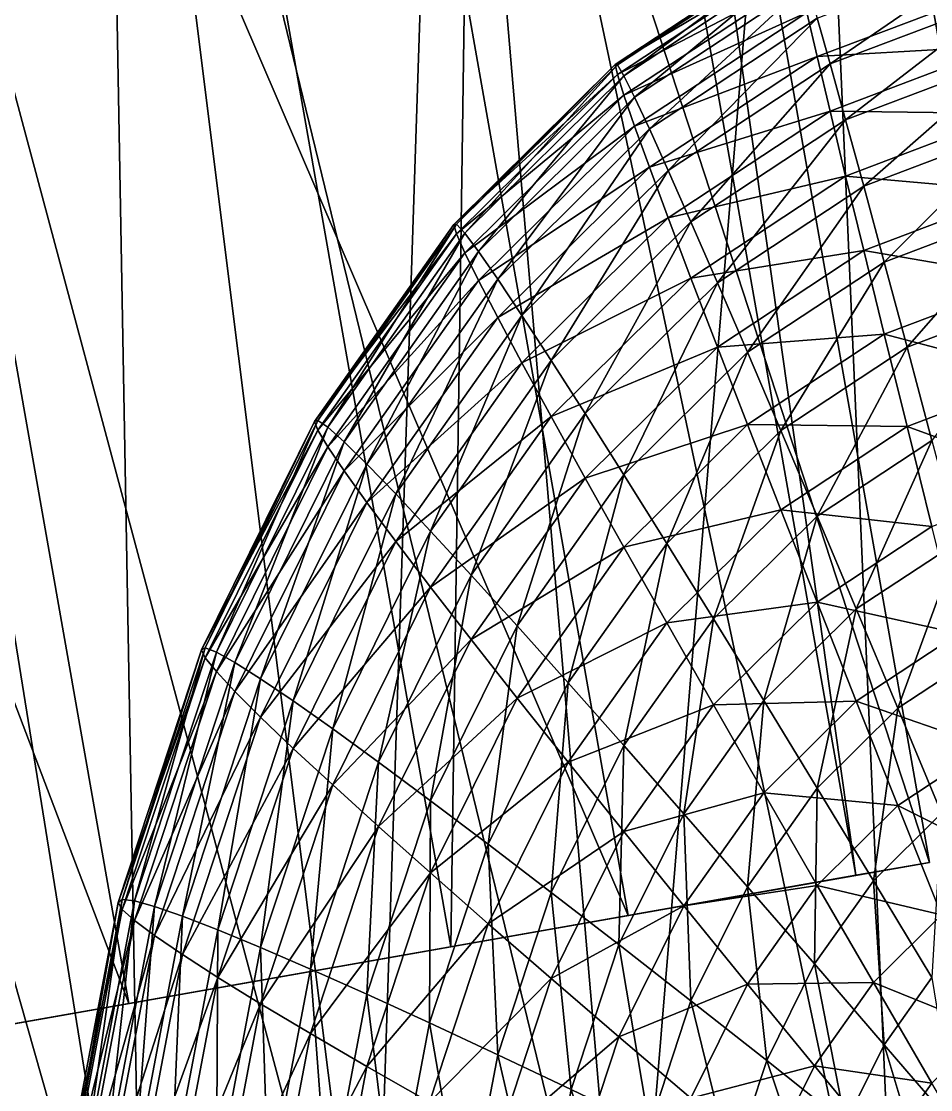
# Model space of a CAD drawing. Header units: metres. Extents: x -3.29 to 3.29, y -2.55 to 0.9.
# Drawn here: x -0.323 to -0.0696, y -0.6555 to -0.3578 of the extents above; entities that cross this region are included whole.
import ezdxf

# ---------------------------------------------------------------- set-up
doc = ezdxf.new("R2010")
doc.units = ezdxf.units.M

msp = doc.modelspace()

# ---------------------------------------------------------------- linework, layer by layer
at = {"layer": 'Cone'}
for points in [[(-0.28925, -0.751, -0.20683), (-0.45963, -0.151, -0.2314), (-0.34472, -0.751, -0.17355)], [(-0.28925, -0.751, -0.20683), (-0.38567, -0.151, -0.27578), (-0.45963, -0.151, -0.2314)], [(-0.28925, -0.751, 0.20683), (-0.38567, -0.151, 0.27578), (-0.3, -0.151, 0.31177)], [(-0.34472, -0.751, 0.17355), (-0.38567, -0.151, 0.27578), (-0.28925, -0.751, 0.20683)], [(-0.225, -0.751, -0.23383), (-0.38567, -0.151, -0.27578), (-0.28925, -0.751, -0.20683)], [(-0.225, -0.751, -0.23383), (-0.3, -0.151, -0.31177), (-0.38567, -0.151, -0.27578)], [(-0.225, -0.751, 0.23383), (-0.3, -0.151, 0.31177), (-0.20521, -0.151, 0.33829)], [(-0.28925, -0.751, 0.20683), (-0.3, -0.151, 0.31177), (-0.225, -0.751, 0.23383)], [(-0.15391, -0.751, -0.25372), (-0.3, -0.151, -0.31177), (-0.225, -0.751, -0.23383)], [(-0.15391, -0.751, -0.25372), (-0.20521, -0.151, -0.33829), (-0.3, -0.151, -0.31177)], [(-0.225, -0.751, 0.23383), (-0.20521, -0.151, 0.33829), (-0.15391, -0.751, 0.25372)], [(-0.15391, -0.751, 0.25372), (-0.20521, -0.151, 0.33829), (-0.10419, -0.151, 0.35453)], [(-0.07814, -0.751, -0.2659), (-0.20521, -0.151, -0.33829), (-0.15391, -0.751, -0.25372)], [(-0.07814, -0.751, -0.2659), (-0.10419, -0.151, -0.35453), (-0.20521, -0.151, -0.33829)], [(-0.15391, -0.751, 0.25372), (-0.10419, -0.151, 0.35453), (-0.07814, -0.751, 0.2659)], [(-0.07814, -0.751, 0.2659), (-0.10419, -0.151, 0.35453), (0, -0.151, 0.36)], [(0, -0.751, -0.27), (-0.10419, -0.151, -0.35453), (-0.07814, -0.751, -0.2659)], [(0, -0.751, -0.27), (0, -0.151, -0.36), (-0.10419, -0.151, -0.35453)], [(-0.07814, -0.751, 0.2659), (0, -0.151, 0.36), (0, -0.751, 0.27)]]:
    msp.add_3dface(points, dxfattribs=at)
at = {"layer": 'Prism 1'}
for points in [[(-0.06997, -0.59212, 0.13209), (-0.17416, -0.00124, 0.13209), (-0.2581, -0.01604, -0.04136)], [(-0.09043, -0.59573, 0.32423), (-0.19462, -0.00484, 0.32423), (-0.17416, -0.00124, 0.13209)], [(-0.09043, -0.59573, 0.32423), (-0.17416, -0.00124, 0.13209), (-0.06997, -0.59212, 0.13209)], [(-0.20329, -0.61563, 0.42251), (-0.30748, -0.02475, 0.42251), (-0.19462, -0.00484, 0.32423)], [(-0.20329, -0.61563, 0.42251), (-0.19462, -0.00484, 0.32423), (-0.09043, -0.59573, 0.32423)], [(-0.15391, -0.60692, -0.04136), (-0.2581, -0.01604, -0.04136), (-0.39726, -0.04058, -0.09451)], [(-0.06997, -0.59212, 0.13209), (-0.2581, -0.01604, -0.04136), (-0.15391, -0.60692, -0.04136)], [(-0.34245, -0.64017, 0.36936), (-0.44664, -0.04928, 0.36936), (-0.30748, -0.02475, 0.42251)], [(-0.34245, -0.64017, 0.36936), (-0.30748, -0.02475, 0.42251), (-0.20329, -0.61563, 0.42251)], [(-0.29307, -0.63146, -0.09451), (-0.39726, -0.04058, -0.09451), (-0.51013, -0.06048, 0.00377)], [(-0.15391, -0.60692, -0.04136), (-0.39726, -0.04058, -0.09451), (-0.29307, -0.63146, -0.09451)], [(-0.29307, -0.63146, -0.09451), (-0.51013, -0.06048, 0.00377), (-0.40594, -0.65136, 0.00377)], [(-0.06997, -0.59212, 0.13209), (-0.15391, -0.60692, -0.04136), (-0.29307, -0.63146, -0.09451)], [(-0.06997, -0.59212, 0.13209), (-0.29307, -0.63146, -0.09451), (-0.20329, -0.61563, 0.42251)], [(-0.20329, -0.61563, 0.42251), (-0.09043, -0.59573, 0.32423), (-0.06997, -0.59212, 0.13209)], [(-0.20329, -0.61563, 0.42251), (-0.29307, -0.63146, -0.09451), (-0.42639, -0.65497, 0.19591)], [(-0.20329, -0.61563, 0.42251), (-0.42639, -0.65497, 0.19591), (-0.34245, -0.64017, 0.36936)], [(-0.29307, -0.63146, -0.09451), (-0.40594, -0.65136, 0.00377), (-0.42639, -0.65497, 0.19591)]]:
    msp.add_3dface(points, dxfattribs=at)
at = {"layer": 'Sphere'}
for points in [[(-0.1569, -0.36987, -0.24601), (-0.1575, -0.36977, -0.25593), (-0.10774, -0.33694, -0.26054)], [(-0.1575, -0.36977, -0.25593), (-0.10733, -0.3399, -0.27003), (-0.10774, -0.33694, -0.26054)], [(-0.1569, -0.36987, -0.24601), (-0.10774, -0.33694, -0.26054), (-0.10733, -0.33717, -0.25061)], [(-0.15511, -0.37291, -0.23576), (-0.1569, -0.36987, -0.24601), (-0.10733, -0.33717, -0.25061)], [(-0.15511, -0.37291, -0.23576), (-0.10733, -0.33717, -0.25061), (-0.1061, -0.34059, -0.2403)], [(-0.09764, -0.36956, -0.20794), (-0.10124, -0.35684, -0.21889), (-0.0514, -0.33795, -0.22154)], [(-0.09764, -0.36956, -0.20794), (-0.0514, -0.33795, -0.22154), (-0.04957, -0.35134, -0.2105)], [(-0.1575, -0.36977, -0.25593), (-0.1569, -0.3726, -0.26543), (-0.10733, -0.3399, -0.27003)], [(-0.1569, -0.3726, -0.26543), (-0.1061, -0.34602, -0.27899), (-0.10733, -0.3399, -0.27003)], [(-0.15213, -0.37887, -0.22524), (-0.15511, -0.37291, -0.23576), (-0.1061, -0.34059, -0.2403)], [(-0.15213, -0.37887, -0.22524), (-0.1061, -0.34059, -0.2403), (-0.10407, -0.34716, -0.2297)], [(-0.1569, -0.3726, -0.26543), (-0.15511, -0.37835, -0.27445), (-0.1061, -0.34602, -0.27899)], [(-0.15511, -0.37835, -0.27445), (-0.10407, -0.35526, -0.28737), (-0.1061, -0.34602, -0.27899)], [(-0.148, -0.38769, -0.21455), (-0.15213, -0.37887, -0.22524), (-0.10407, -0.34716, -0.2297)], [(-0.148, -0.38769, -0.21455), (-0.10407, -0.34716, -0.2297), (-0.10124, -0.35684, -0.21889)], [(-0.10407, -0.35526, -0.28737), (-0.10124, -0.36755, -0.29509), (-0.0514, -0.34866, -0.29775)], [(-0.10124, -0.36755, -0.29509), (-0.04957, -0.36457, -0.30467), (-0.0514, -0.34866, -0.29775)], [(-0.0933, -0.38522, -0.19695), (-0.09764, -0.36956, -0.20794), (-0.04957, -0.35134, -0.2105)], [(-0.0933, -0.38522, -0.19695), (-0.04957, -0.35134, -0.2105), (-0.04737, -0.3678, -0.1994)], [(-0.15511, -0.37835, -0.27445), (-0.15213, -0.38697, -0.28291), (-0.10407, -0.35526, -0.28737)], [(-0.15213, -0.38697, -0.28291), (-0.10124, -0.36755, -0.29509), (-0.10407, -0.35526, -0.28737)], [(-0.14274, -0.39931, -0.20376), (-0.148, -0.38769, -0.21455), (-0.10124, -0.35684, -0.21889)], [(-0.14274, -0.39931, -0.20376), (-0.10124, -0.35684, -0.21889), (-0.09764, -0.36956, -0.20794)], [(-0.10124, -0.36755, -0.29509), (-0.09764, -0.38279, -0.30211), (-0.04957, -0.36457, -0.30467)], [(-0.09764, -0.38279, -0.30211), (-0.04737, -0.38346, -0.3108), (-0.04957, -0.36457, -0.30467)], [(-0.15213, -0.38697, -0.28291), (-0.148, -0.3984, -0.29076), (-0.10124, -0.36755, -0.29509)], [(-0.148, -0.3984, -0.29076), (-0.09764, -0.38279, -0.30211), (-0.10124, -0.36755, -0.29509)], [(-0.08825, -0.40369, -0.186), (-0.0933, -0.38522, -0.19695), (-0.04737, -0.3678, -0.1994)], [(-0.08825, -0.40369, -0.186), (-0.04737, -0.3678, -0.1994), (-0.04481, -0.38722, -0.18831)], [(-0.20171, -0.41426, -0.23977), (-0.20248, -0.41432, -0.24966), (-0.1575, -0.36977, -0.25593)], [(-0.20248, -0.41432, -0.24966), (-0.1569, -0.3726, -0.26543), (-0.1575, -0.36977, -0.25593)], [(-0.20171, -0.41426, -0.23977), (-0.1575, -0.36977, -0.25593), (-0.1569, -0.36987, -0.24601)], [(-0.1994, -0.41679, -0.22959), (-0.20171, -0.41426, -0.23977), (-0.1569, -0.36987, -0.24601)], [(-0.1994, -0.41679, -0.22959), (-0.1569, -0.36987, -0.24601), (-0.15511, -0.37291, -0.23576)], [(-0.1364, -0.41364, -0.19296), (-0.14274, -0.39931, -0.20376), (-0.09764, -0.36956, -0.20794)], [(-0.1364, -0.41364, -0.19296), (-0.09764, -0.36956, -0.20794), (-0.0933, -0.38522, -0.19695)], [(-0.20248, -0.41432, -0.24966), (-0.20171, -0.41699, -0.25919), (-0.1569, -0.3726, -0.26543)], [(-0.20171, -0.41699, -0.25919), (-0.15511, -0.37835, -0.27445), (-0.1569, -0.3726, -0.26543)], [(-0.19558, -0.4219, -0.2192), (-0.1994, -0.41679, -0.22959), (-0.15511, -0.37291, -0.23576)], [(-0.19558, -0.4219, -0.2192), (-0.15511, -0.37291, -0.23576), (-0.15213, -0.37887, -0.22524)], [(-0.20171, -0.41699, -0.25919), (-0.1994, -0.42223, -0.26828), (-0.15511, -0.37835, -0.27445)], [(-0.1994, -0.42223, -0.26828), (-0.15213, -0.38697, -0.28291), (-0.15511, -0.37835, -0.27445)], [(-0.19027, -0.42956, -0.20867), (-0.19558, -0.4219, -0.2192), (-0.15213, -0.37887, -0.22524)], [(-0.19027, -0.42956, -0.20867), (-0.15213, -0.37887, -0.22524), (-0.148, -0.38769, -0.21455)], [(-0.148, -0.3984, -0.29076), (-0.14274, -0.41254, -0.29793), (-0.09764, -0.38279, -0.30211)], [(-0.14274, -0.41254, -0.29793), (-0.0933, -0.40087, -0.30836), (-0.09764, -0.38279, -0.30211)], [(-0.09764, -0.38279, -0.30211), (-0.0933, -0.40087, -0.30836), (-0.04737, -0.38346, -0.3108)], [(-0.0933, -0.40087, -0.30836), (-0.04481, -0.40518, -0.31611), (-0.04737, -0.38346, -0.3108)], [(-0.1994, -0.42223, -0.26828), (-0.19558, -0.43001, -0.27686), (-0.15213, -0.38697, -0.28291)], [(-0.19558, -0.43001, -0.27686), (-0.148, -0.3984, -0.29076), (-0.15213, -0.38697, -0.28291)], [(-0.12902, -0.43058, -0.18222), (-0.1364, -0.41364, -0.19296), (-0.0933, -0.38522, -0.19695)], [(-0.12902, -0.43058, -0.18222), (-0.0933, -0.38522, -0.19695), (-0.08825, -0.40369, -0.186)], [(-0.18351, -0.43969, -0.19809), (-0.19027, -0.42956, -0.20867), (-0.148, -0.38769, -0.21455)], [(-0.18351, -0.43969, -0.19809), (-0.148, -0.38769, -0.21455), (-0.14274, -0.39931, -0.20376)], [(-0.08253, -0.42485, -0.17516), (-0.08825, -0.40369, -0.186), (-0.04481, -0.38722, -0.18831)], [(-0.08253, -0.42485, -0.17516), (-0.04481, -0.38722, -0.18831), (-0.0419, -0.40945, -0.17733)], [(-0.19558, -0.43001, -0.27686), (-0.19027, -0.44027, -0.28487), (-0.148, -0.3984, -0.29076)], [(-0.19027, -0.44027, -0.28487), (-0.14274, -0.41254, -0.29793), (-0.148, -0.3984, -0.29076)], [(-0.17535, -0.45223, -0.18753), (-0.18351, -0.43969, -0.19809), (-0.14274, -0.39931, -0.20376)], [(-0.17535, -0.45223, -0.18753), (-0.14274, -0.39931, -0.20376), (-0.1364, -0.41364, -0.19296)], [(-0.14274, -0.41254, -0.29793), (-0.1364, -0.4293, -0.30436), (-0.0933, -0.40087, -0.30836)], [(-0.1364, -0.4293, -0.30436), (-0.08825, -0.42165, -0.3138), (-0.0933, -0.40087, -0.30836)], [(-0.0933, -0.40087, -0.30836), (-0.08825, -0.42165, -0.3138), (-0.04481, -0.40518, -0.31611)], [(-0.12065, -0.44999, -0.17163), (-0.12902, -0.43058, -0.18222), (-0.08825, -0.40369, -0.186)], [(-0.12065, -0.44999, -0.17163), (-0.08825, -0.40369, -0.186), (-0.08253, -0.42485, -0.17516)], [(-0.08825, -0.42165, -0.3138), (-0.0419, -0.42957, -0.32055), (-0.04481, -0.40518, -0.31611)], [(-0.07618, -0.44852, -0.16453), (-0.08253, -0.42485, -0.17516), (-0.0419, -0.40945, -0.17733)], [(-0.07618, -0.44852, -0.16453), (-0.0419, -0.40945, -0.17733), (-0.03868, -0.4343, -0.16653)], [(-0.19027, -0.44027, -0.28487), (-0.18351, -0.45292, -0.29225), (-0.14274, -0.41254, -0.29793)], [(-0.18351, -0.45292, -0.29225), (-0.1364, -0.4293, -0.30436), (-0.14274, -0.41254, -0.29793)], [(-0.16586, -0.46708, -0.17709), (-0.17535, -0.45223, -0.18753), (-0.1364, -0.41364, -0.19296)], [(-0.16586, -0.46708, -0.17709), (-0.1364, -0.41364, -0.19296), (-0.12902, -0.43058, -0.18222)], [(-0.24039, -0.46897, -0.23208), (-0.2413, -0.46925, -0.24195), (-0.20248, -0.41432, -0.24966)], [(-0.2413, -0.46925, -0.24195), (-0.20171, -0.41699, -0.25919), (-0.20248, -0.41432, -0.24966)], [(-0.23764, -0.47088, -0.22199), (-0.24039, -0.46897, -0.23208), (-0.20171, -0.41426, -0.23977)], [(-0.24039, -0.46897, -0.23208), (-0.20248, -0.41432, -0.24966), (-0.20171, -0.41426, -0.23977)], [(-0.23764, -0.47088, -0.22199), (-0.20171, -0.41426, -0.23977), (-0.1994, -0.41679, -0.22959)], [(-0.2413, -0.46925, -0.24195), (-0.24039, -0.4717, -0.2515), (-0.20171, -0.41699, -0.25919)], [(-0.24039, -0.4717, -0.2515), (-0.1994, -0.42223, -0.26828), (-0.20171, -0.41699, -0.25919)], [(-0.23308, -0.47496, -0.21174), (-0.23764, -0.47088, -0.22199), (-0.1994, -0.41679, -0.22959)], [(-0.23308, -0.47496, -0.21174), (-0.1994, -0.41679, -0.22959), (-0.19558, -0.4219, -0.2192)], [(-0.24039, -0.4717, -0.2515), (-0.23764, -0.47632, -0.26068), (-0.1994, -0.42223, -0.26828)], [(-0.23764, -0.47632, -0.26068), (-0.19558, -0.43001, -0.27686), (-0.1994, -0.42223, -0.26828)], [(-0.22675, -0.48117, -0.20141), (-0.23308, -0.47496, -0.21174), (-0.19558, -0.4219, -0.2192)], [(-0.22675, -0.48117, -0.20141), (-0.19558, -0.4219, -0.2192), (-0.19027, -0.42956, -0.20867)], [(-0.1364, -0.4293, -0.30436), (-0.12902, -0.44854, -0.31002), (-0.08825, -0.42165, -0.3138)], [(-0.12902, -0.44854, -0.31002), (-0.08253, -0.44497, -0.31838), (-0.08825, -0.42165, -0.3138)], [(-0.08825, -0.42165, -0.3138), (-0.08253, -0.44497, -0.31838), (-0.0419, -0.42957, -0.32055)], [(-0.11137, -0.47173, -0.16126), (-0.12065, -0.44999, -0.17163), (-0.08253, -0.42485, -0.17516)], [(-0.11137, -0.47173, -0.16126), (-0.08253, -0.42485, -0.17516), (-0.07618, -0.44852, -0.16453)], [(-0.23764, -0.47632, -0.26068), (-0.23308, -0.48306, -0.26941), (-0.19558, -0.43001, -0.27686)], [(-0.23308, -0.48306, -0.26941), (-0.19027, -0.44027, -0.28487), (-0.19558, -0.43001, -0.27686)], [(-0.2187, -0.48947, -0.19109), (-0.22675, -0.48117, -0.20141), (-0.19027, -0.42956, -0.20867)], [(-0.2187, -0.48947, -0.19109), (-0.19027, -0.42956, -0.20867), (-0.18351, -0.43969, -0.19809)], [(-0.18351, -0.45292, -0.29225), (-0.17535, -0.46789, -0.29894), (-0.1364, -0.4293, -0.30436)], [(-0.17535, -0.46789, -0.29894), (-0.12902, -0.44854, -0.31002), (-0.1364, -0.4293, -0.30436)], [(-0.15511, -0.48412, -0.16683), (-0.16586, -0.46708, -0.17709), (-0.12902, -0.43058, -0.18222)], [(-0.15511, -0.48412, -0.16683), (-0.12902, -0.43058, -0.18222), (-0.12065, -0.44999, -0.17163)], [(-0.08253, -0.44497, -0.31838), (-0.03868, -0.45645, -0.32408), (-0.0419, -0.42957, -0.32055)], [(-0.06925, -0.47453, -0.15418), (-0.07618, -0.44852, -0.16453), (-0.03868, -0.4343, -0.16653)], [(-0.23308, -0.48306, -0.26941), (-0.22675, -0.49188, -0.27762), (-0.19027, -0.44027, -0.28487)], [(-0.22675, -0.49188, -0.27762), (-0.18351, -0.45292, -0.29225), (-0.19027, -0.44027, -0.28487)], [(-0.20898, -0.4998, -0.18085), (-0.2187, -0.48947, -0.19109), (-0.18351, -0.43969, -0.19809)], [(-0.20898, -0.4998, -0.18085), (-0.18351, -0.43969, -0.19809), (-0.17535, -0.45223, -0.18753)], [(-0.12902, -0.44854, -0.31002), (-0.12065, -0.47012, -0.31485), (-0.08253, -0.44497, -0.31838)], [(-0.12065, -0.47012, -0.31485), (-0.07618, -0.47066, -0.32208), (-0.08253, -0.44497, -0.31838)], [(-0.08253, -0.44497, -0.31838), (-0.07618, -0.47066, -0.32208), (-0.03868, -0.45645, -0.32408)], [(-0.17535, -0.46789, -0.29894), (-0.16586, -0.48504, -0.30489), (-0.12902, -0.44854, -0.31002)], [(-0.16586, -0.48504, -0.30489), (-0.12065, -0.47012, -0.31485), (-0.12902, -0.44854, -0.31002)], [(-0.10124, -0.49563, -0.15121), (-0.11137, -0.47173, -0.16126), (-0.07618, -0.44852, -0.16453)], [(-0.10124, -0.49563, -0.15121), (-0.07618, -0.44852, -0.16453), (-0.06925, -0.47453, -0.15418)], [(-0.19766, -0.51207, -0.17077), (-0.20898, -0.4998, -0.18085), (-0.17535, -0.45223, -0.18753)], [(-0.19766, -0.51207, -0.17077), (-0.17535, -0.45223, -0.18753), (-0.16586, -0.46708, -0.17709)], [(-0.14317, -0.50324, -0.15684), (-0.15511, -0.48412, -0.16683), (-0.12065, -0.44999, -0.17163)], [(-0.14317, -0.50324, -0.15684), (-0.12065, -0.44999, -0.17163), (-0.11137, -0.47173, -0.16126)], [(-0.22675, -0.49188, -0.27762), (-0.2187, -0.5027, -0.28526), (-0.18351, -0.45292, -0.29225)], [(-0.2187, -0.5027, -0.28526), (-0.17535, -0.46789, -0.29894), (-0.18351, -0.45292, -0.29225)], [(-0.07618, -0.47066, -0.32208), (-0.03516, -0.4856, -0.32667), (-0.03868, -0.45645, -0.32408)], [(-0.18485, -0.5262, -0.16092), (-0.19766, -0.51207, -0.17077), (-0.16586, -0.46708, -0.17709)], [(-0.18485, -0.5262, -0.16092), (-0.16586, -0.46708, -0.17709), (-0.15511, -0.48412, -0.16683)], [(-0.27176, -0.53236, -0.22317), (-0.2728, -0.53288, -0.233), (-0.2413, -0.46925, -0.24195)], [(-0.2728, -0.53288, -0.233), (-0.24039, -0.4717, -0.2515), (-0.2413, -0.46925, -0.24195)], [(-0.26865, -0.53354, -0.21318), (-0.27176, -0.53236, -0.22317), (-0.24039, -0.46897, -0.23208)], [(-0.27176, -0.53236, -0.22317), (-0.2413, -0.46925, -0.24195), (-0.24039, -0.46897, -0.23208)], [(-0.26865, -0.53354, -0.21318), (-0.24039, -0.46897, -0.23208), (-0.23764, -0.47088, -0.22199)], [(-0.2187, -0.5027, -0.28526), (-0.20898, -0.51545, -0.29225), (-0.17535, -0.46789, -0.29894)], [(-0.20898, -0.51545, -0.29225), (-0.16586, -0.48504, -0.30489), (-0.17535, -0.46789, -0.29894)], [(-0.16586, -0.48504, -0.30489), (-0.15511, -0.50425, -0.31005), (-0.12065, -0.47012, -0.31485)], [(-0.15511, -0.50425, -0.31005), (-0.11137, -0.49387, -0.31882), (-0.12065, -0.47012, -0.31485)], [(-0.12065, -0.47012, -0.31485), (-0.11137, -0.49387, -0.31882), (-0.07618, -0.47066, -0.32208)], [(-0.2728, -0.53288, -0.233), (-0.27176, -0.53509, -0.24259), (-0.24039, -0.4717, -0.2515)], [(-0.27176, -0.53509, -0.24259), (-0.23764, -0.47632, -0.26068), (-0.24039, -0.4717, -0.2515)], [(-0.2635, -0.53642, -0.2031), (-0.26865, -0.53354, -0.21318), (-0.23764, -0.47088, -0.22199)], [(-0.2635, -0.53642, -0.2031), (-0.23764, -0.47088, -0.22199), (-0.23308, -0.47496, -0.21174)], [(-0.13015, -0.52427, -0.14719), (-0.14317, -0.50324, -0.15684), (-0.11137, -0.47173, -0.16126)], [(-0.13015, -0.52427, -0.14719), (-0.11137, -0.47173, -0.16126), (-0.10124, -0.49563, -0.15121)], [(-0.11137, -0.49387, -0.31882), (-0.06925, -0.49852, -0.32486), (-0.07618, -0.47066, -0.32208)], [(-0.07618, -0.47066, -0.32208), (-0.06925, -0.49852, -0.32486), (-0.03516, -0.4856, -0.32667)], [(-0.27176, -0.53509, -0.24259), (-0.26865, -0.53898, -0.25187), (-0.23764, -0.47632, -0.26068)], [(-0.26865, -0.53898, -0.25187), (-0.23308, -0.48306, -0.26941), (-0.23764, -0.47632, -0.26068)], [(-0.25635, -0.54096, -0.19301), (-0.2635, -0.53642, -0.2031), (-0.23308, -0.47496, -0.21174)], [(-0.25635, -0.54096, -0.19301), (-0.23308, -0.47496, -0.21174), (-0.22675, -0.48117, -0.20141)], [(-0.09034, -0.52151, -0.14154), (-0.10124, -0.49563, -0.15121), (-0.06925, -0.47453, -0.15418)], [(-0.09034, -0.52151, -0.14154), (-0.06925, -0.47453, -0.15418), (-0.0618, -0.50268, -0.14419)], [(-0.24724, -0.54714, -0.18299), (-0.25635, -0.54096, -0.19301), (-0.22675, -0.48117, -0.20141)], [(-0.24724, -0.54714, -0.18299), (-0.22675, -0.48117, -0.20141), (-0.2187, -0.48947, -0.19109)], [(-0.26865, -0.53898, -0.25187), (-0.2635, -0.54452, -0.26077), (-0.23308, -0.48306, -0.26941)], [(-0.2635, -0.54452, -0.26077), (-0.22675, -0.49188, -0.27762), (-0.23308, -0.48306, -0.26941)], [(-0.20898, -0.51545, -0.29225), (-0.19766, -0.53003, -0.29856), (-0.16586, -0.48504, -0.30489)], [(-0.19766, -0.53003, -0.29856), (-0.15511, -0.50425, -0.31005), (-0.16586, -0.48504, -0.30489)], [(-0.17063, -0.54207, -0.15138), (-0.18485, -0.5262, -0.16092), (-0.15511, -0.48412, -0.16683)], [(-0.17063, -0.54207, -0.15138), (-0.15511, -0.48412, -0.16683), (-0.14317, -0.50324, -0.15684)], [(-0.23625, -0.5549, -0.1731), (-0.24724, -0.54714, -0.18299), (-0.2187, -0.48947, -0.19109)], [(-0.23625, -0.5549, -0.1731), (-0.2187, -0.48947, -0.19109), (-0.20898, -0.4998, -0.18085)], [(-0.2635, -0.54452, -0.26077), (-0.25635, -0.55167, -0.26922), (-0.22675, -0.49188, -0.27762)], [(-0.25635, -0.55167, -0.26922), (-0.2187, -0.5027, -0.28526), (-0.22675, -0.49188, -0.27762)], [(-0.15511, -0.50425, -0.31005), (-0.14317, -0.52538, -0.31439), (-0.11137, -0.49387, -0.31882)], [(-0.14317, -0.52538, -0.31439), (-0.10124, -0.51962, -0.32189), (-0.11137, -0.49387, -0.31882)], [(-0.11137, -0.49387, -0.31882), (-0.10124, -0.51962, -0.32189), (-0.06925, -0.49852, -0.32486)], [(-0.11614, -0.54706, -0.13795), (-0.13015, -0.52427, -0.14719), (-0.10124, -0.49563, -0.15121)], [(-0.11614, -0.54706, -0.13795), (-0.10124, -0.49563, -0.15121), (-0.09034, -0.52151, -0.14154)], [(-0.22346, -0.56419, -0.16344), (-0.23625, -0.5549, -0.1731), (-0.20898, -0.4998, -0.18085)], [(-0.22346, -0.56419, -0.16344), (-0.20898, -0.4998, -0.18085), (-0.19766, -0.51207, -0.17077)], [(-0.10124, -0.51962, -0.32189), (-0.0618, -0.52833, -0.3267), (-0.06925, -0.49852, -0.32486)], [(-0.25635, -0.55167, -0.26922), (-0.24724, -0.56037, -0.27715), (-0.2187, -0.5027, -0.28526)], [(-0.24724, -0.56037, -0.27715), (-0.20898, -0.51545, -0.29225), (-0.2187, -0.5027, -0.28526)], [(-0.07875, -0.54917, -0.13233), (-0.09034, -0.52151, -0.14154), (-0.0618, -0.50268, -0.14419)], [(-0.07875, -0.54917, -0.13233), (-0.0618, -0.50268, -0.14419), (-0.05387, -0.53276, -0.13463)], [(-0.19766, -0.53003, -0.29856), (-0.18485, -0.54633, -0.30414), (-0.15511, -0.50425, -0.31005)], [(-0.18485, -0.54633, -0.30414), (-0.14317, -0.52538, -0.31439), (-0.15511, -0.50425, -0.31005)], [(-0.15511, -0.55958, -0.14222), (-0.17063, -0.54207, -0.15138), (-0.14317, -0.50324, -0.15684)], [(-0.15511, -0.55958, -0.14222), (-0.14317, -0.50324, -0.15684), (-0.13015, -0.52427, -0.14719)], [(-0.20898, -0.57494, -0.15407), (-0.22346, -0.56419, -0.16344), (-0.19766, -0.51207, -0.17077)], [(-0.20898, -0.57494, -0.15407), (-0.19766, -0.51207, -0.17077), (-0.18485, -0.5262, -0.16092)], [(-0.24724, -0.56037, -0.27715), (-0.23625, -0.57056, -0.28451), (-0.20898, -0.51545, -0.29225)], [(-0.23625, -0.57056, -0.28451), (-0.19766, -0.53003, -0.29856), (-0.20898, -0.51545, -0.29225)], [(-0.14317, -0.52538, -0.31439), (-0.13015, -0.54826, -0.31787), (-0.10124, -0.51962, -0.32189)], [(-0.13015, -0.54826, -0.31787), (-0.09034, -0.54716, -0.32406), (-0.10124, -0.51962, -0.32189)], [(-0.10124, -0.51962, -0.32189), (-0.09034, -0.54716, -0.32406), (-0.0618, -0.52833, -0.3267)], [(-0.10124, -0.57145, -0.1292), (-0.11614, -0.54706, -0.13795), (-0.09034, -0.52151, -0.14154)], [(-0.10124, -0.57145, -0.1292), (-0.09034, -0.52151, -0.14154), (-0.07875, -0.54917, -0.13233)], [(-0.1929, -0.58707, -0.14506), (-0.20898, -0.57494, -0.15407), (-0.18485, -0.5262, -0.16092)], [(-0.1929, -0.58707, -0.14506), (-0.18485, -0.5262, -0.16092), (-0.17063, -0.54207, -0.15138)], [(-0.18485, -0.54633, -0.30414), (-0.17063, -0.56422, -0.30893), (-0.14317, -0.52538, -0.31439)], [(-0.17063, -0.56422, -0.30893), (-0.13015, -0.54826, -0.31787), (-0.14317, -0.52538, -0.31439)], [(-0.13841, -0.57857, -0.13352), (-0.15511, -0.55958, -0.14222), (-0.13015, -0.52427, -0.14719)], [(-0.13841, -0.57857, -0.13352), (-0.13015, -0.52427, -0.14719), (-0.11614, -0.54706, -0.13795)], [(-0.09034, -0.54716, -0.32406), (-0.05387, -0.55988, -0.32759), (-0.0618, -0.52833, -0.3267)], [(-0.29488, -0.60249, -0.21332), (-0.296, -0.60328, -0.22311), (-0.2728, -0.53288, -0.233)], [(-0.296, -0.60328, -0.22311), (-0.27176, -0.53509, -0.24259), (-0.2728, -0.53288, -0.233)], [(-0.29151, -0.60287, -0.20344), (-0.29488, -0.60249, -0.21332), (-0.27176, -0.53236, -0.22317)], [(-0.29488, -0.60249, -0.21332), (-0.2728, -0.53288, -0.233), (-0.27176, -0.53236, -0.22317)], [(-0.29151, -0.60287, -0.20344), (-0.27176, -0.53236, -0.22317), (-0.26865, -0.53354, -0.21318)], [(-0.23625, -0.57056, -0.28451), (-0.22346, -0.58215, -0.29124), (-0.19766, -0.53003, -0.29856)], [(-0.22346, -0.58215, -0.29124), (-0.18485, -0.54633, -0.30414), (-0.19766, -0.53003, -0.29856)], [(-0.06656, -0.5784, -0.12364), (-0.07875, -0.54917, -0.13233), (-0.05387, -0.53276, -0.13463)], [(-0.296, -0.60328, -0.22311), (-0.29488, -0.60522, -0.23274), (-0.27176, -0.53509, -0.24259)], [(-0.29488, -0.60522, -0.23274), (-0.26865, -0.53898, -0.25187), (-0.27176, -0.53509, -0.24259)], [(-0.28592, -0.60442, -0.19355), (-0.29151, -0.60287, -0.20344), (-0.26865, -0.53354, -0.21318)], [(-0.28592, -0.60442, -0.19355), (-0.26865, -0.53354, -0.21318), (-0.2635, -0.53642, -0.2031)], [(-0.27815, -0.60711, -0.18371), (-0.28592, -0.60442, -0.19355), (-0.2635, -0.53642, -0.2031)], [(-0.27815, -0.60711, -0.18371), (-0.2635, -0.53642, -0.2031), (-0.25635, -0.54096, -0.19301)], [(-0.29488, -0.60522, -0.23274), (-0.29151, -0.60831, -0.24213), (-0.26865, -0.53898, -0.25187)], [(-0.29151, -0.60831, -0.24213), (-0.2635, -0.54452, -0.26077), (-0.26865, -0.53898, -0.25187)], [(-0.26827, -0.61094, -0.17402), (-0.27815, -0.60711, -0.18371), (-0.25635, -0.54096, -0.19301)], [(-0.26827, -0.61094, -0.17402), (-0.25635, -0.54096, -0.19301), (-0.24724, -0.54714, -0.18299)], [(-0.29151, -0.60831, -0.24213), (-0.28592, -0.61252, -0.25121), (-0.2635, -0.54452, -0.26077)], [(-0.28592, -0.61252, -0.25121), (-0.25635, -0.55167, -0.26922), (-0.2635, -0.54452, -0.26077)], [(-0.17535, -0.60048, -0.13648), (-0.1929, -0.58707, -0.14506), (-0.17063, -0.54207, -0.15138)], [(-0.17535, -0.60048, -0.13648), (-0.17063, -0.54207, -0.15138), (-0.15511, -0.55958, -0.14222)], [(-0.25635, -0.61587, -0.16454), (-0.26827, -0.61094, -0.17402), (-0.24724, -0.54714, -0.18299)], [(-0.25635, -0.61587, -0.16454), (-0.24724, -0.54714, -0.18299), (-0.23625, -0.5549, -0.1731)], [(-0.22346, -0.58215, -0.29124), (-0.20898, -0.59507, -0.29729), (-0.18485, -0.54633, -0.30414)], [(-0.20898, -0.59507, -0.29729), (-0.17063, -0.56422, -0.30893), (-0.18485, -0.54633, -0.30414)], [(-0.12065, -0.59891, -0.12534), (-0.13841, -0.57857, -0.13352), (-0.11614, -0.54706, -0.13795)], [(-0.13015, -0.54826, -0.31787), (-0.11614, -0.57272, -0.32046), (-0.09034, -0.54716, -0.32406)], [(-0.12065, -0.59891, -0.12534), (-0.11614, -0.54706, -0.13795), (-0.10124, -0.57145, -0.1292)], [(-0.11614, -0.57272, -0.32046), (-0.07875, -0.57629, -0.32529), (-0.09034, -0.54716, -0.32406)], [(-0.09034, -0.54716, -0.32406), (-0.07875, -0.57629, -0.32529), (-0.05387, -0.55988, -0.32759)], [(-0.17063, -0.56422, -0.30893), (-0.15511, -0.58356, -0.31291), (-0.13015, -0.54826, -0.31787)], [(-0.15511, -0.58356, -0.31291), (-0.11614, -0.57272, -0.32046), (-0.13015, -0.54826, -0.31787)], [(-0.08557, -0.59723, -0.121), (-0.10124, -0.57145, -0.1292), (-0.07875, -0.54917, -0.13233)], [(-0.08557, -0.59723, -0.121), (-0.07875, -0.54917, -0.13233), (-0.06656, -0.5784, -0.12364)], [(-0.28592, -0.61252, -0.25121), (-0.27815, -0.61782, -0.25992), (-0.25635, -0.55167, -0.26922)], [(-0.27815, -0.61782, -0.25992), (-0.24724, -0.56037, -0.27715), (-0.25635, -0.55167, -0.26922)], [(-0.24247, -0.62186, -0.15534), (-0.25635, -0.61587, -0.16454), (-0.23625, -0.5549, -0.1731)], [(-0.24247, -0.62186, -0.15534), (-0.23625, -0.5549, -0.1731), (-0.22346, -0.56419, -0.16344)], [(-0.15647, -0.61506, -0.12839), (-0.17535, -0.60048, -0.13648), (-0.15511, -0.55958, -0.14222)], [(-0.15647, -0.61506, -0.12839), (-0.15511, -0.55958, -0.14222), (-0.13841, -0.57857, -0.13352)], [(-0.27815, -0.61782, -0.25992), (-0.26827, -0.62417, -0.26818), (-0.24724, -0.56037, -0.27715)], [(-0.26827, -0.62417, -0.26818), (-0.23625, -0.57056, -0.28451), (-0.24724, -0.56037, -0.27715)], [(-0.07875, -0.57629, -0.32529), (-0.04553, -0.59291, -0.32753), (-0.05387, -0.55988, -0.32759)], [(-0.22675, -0.62887, -0.14649), (-0.24247, -0.62186, -0.15534), (-0.22346, -0.56419, -0.16344)], [(-0.22675, -0.62887, -0.14649), (-0.22346, -0.56419, -0.16344), (-0.20898, -0.57494, -0.15407)], [(-0.20898, -0.59507, -0.29729), (-0.1929, -0.60921, -0.30261), (-0.17063, -0.56422, -0.30893)], [(-0.1929, -0.60921, -0.30261), (-0.15511, -0.58356, -0.31291), (-0.17063, -0.56422, -0.30893)], [(-0.26827, -0.62417, -0.26818), (-0.25635, -0.63153, -0.27594), (-0.23625, -0.57056, -0.28451)], [(-0.25635, -0.63153, -0.27594), (-0.22346, -0.58215, -0.29124), (-0.23625, -0.57056, -0.28451)], [(-0.10198, -0.62044, -0.11773), (-0.12065, -0.59891, -0.12534), (-0.10124, -0.57145, -0.1292)], [(-0.10198, -0.62044, -0.11773), (-0.10124, -0.57145, -0.1292), (-0.08557, -0.59723, -0.121)], [(-0.15511, -0.58356, -0.31291), (-0.13841, -0.60422, -0.31604), (-0.11614, -0.57272, -0.32046)], [(-0.13841, -0.60422, -0.31604), (-0.10124, -0.59857, -0.32216), (-0.11614, -0.57272, -0.32046)], [(-0.11614, -0.57272, -0.32046), (-0.10124, -0.59857, -0.32216), (-0.07875, -0.57629, -0.32529)], [(-0.20931, -0.63685, -0.13806), (-0.22675, -0.62887, -0.14649), (-0.20898, -0.57494, -0.15407)], [(-0.20931, -0.63685, -0.13806), (-0.20898, -0.57494, -0.15407), (-0.1929, -0.58707, -0.14506)], [(-0.10124, -0.59857, -0.32216), (-0.06656, -0.60678, -0.32558), (-0.07875, -0.57629, -0.32529)], [(-0.07875, -0.57629, -0.32529), (-0.06656, -0.60678, -0.32558), (-0.04553, -0.59291, -0.32753)], [(-0.1364, -0.63072, -0.12087), (-0.15647, -0.61506, -0.12839), (-0.13841, -0.57857, -0.13352)], [(-0.1364, -0.63072, -0.12087), (-0.13841, -0.57857, -0.13352), (-0.12065, -0.59891, -0.12534)], [(-0.06925, -0.62422, -0.11341), (-0.08557, -0.59723, -0.121), (-0.06656, -0.5784, -0.12364)], [(-0.25635, -0.63153, -0.27594), (-0.24247, -0.63982, -0.28313), (-0.22346, -0.58215, -0.29124)], [(-0.24247, -0.63982, -0.28313), (-0.20898, -0.59507, -0.29729), (-0.22346, -0.58215, -0.29124)], [(-0.1929, -0.60921, -0.30261), (-0.17535, -0.62446, -0.30716), (-0.15511, -0.58356, -0.31291)], [(-0.17535, -0.62446, -0.30716), (-0.13841, -0.60422, -0.31604), (-0.15511, -0.58356, -0.31291)], [(-0.19027, -0.64573, -0.13012), (-0.20931, -0.63685, -0.13806), (-0.1929, -0.58707, -0.14506)], [(-0.19027, -0.64573, -0.13012), (-0.1929, -0.58707, -0.14506), (-0.17535, -0.60048, -0.13648)], [(-0.24247, -0.63982, -0.28313), (-0.22675, -0.649, -0.28971), (-0.20898, -0.59507, -0.29729)], [(-0.22675, -0.649, -0.28971), (-0.1929, -0.60921, -0.30261), (-0.20898, -0.59507, -0.29729)], [(-0.08253, -0.64301, -0.11077), (-0.10198, -0.62044, -0.11773), (-0.08557, -0.59723, -0.121)], [(-0.08253, -0.64301, -0.11077), (-0.08557, -0.59723, -0.121), (-0.06925, -0.62422, -0.11341)], [(-0.16978, -0.65544, -0.12272), (-0.19027, -0.64573, -0.13012), (-0.17535, -0.60048, -0.13648)], [(-0.16978, -0.65544, -0.12272), (-0.17535, -0.60048, -0.13648), (-0.15647, -0.61506, -0.12839)], [(-0.13841, -0.60422, -0.31604), (-0.12065, -0.62603, -0.3183), (-0.10124, -0.59857, -0.32216)], [(-0.11529, -0.64733, -0.11396), (-0.1364, -0.63072, -0.12087), (-0.12065, -0.59891, -0.12534)], [(-0.12065, -0.62603, -0.3183), (-0.08557, -0.62561, -0.32293), (-0.10124, -0.59857, -0.32216)], [(-0.11529, -0.64733, -0.11396), (-0.12065, -0.59891, -0.12534), (-0.10198, -0.62044, -0.11773)], [(-0.10124, -0.59857, -0.32216), (-0.08557, -0.62561, -0.32293), (-0.06656, -0.60678, -0.32558)], [(-0.30903, -0.67724, -0.20281), (-0.31021, -0.67831, -0.21256), (-0.296, -0.60328, -0.22311)], [(-0.31021, -0.67831, -0.21256), (-0.29488, -0.60522, -0.23274), (-0.296, -0.60328, -0.22311)], [(-0.3055, -0.67676, -0.19305), (-0.30903, -0.67724, -0.20281), (-0.29488, -0.60249, -0.21332)], [(-0.30903, -0.67724, -0.20281), (-0.296, -0.60328, -0.22311), (-0.29488, -0.60249, -0.21332)], [(-0.3055, -0.67676, -0.19305), (-0.29488, -0.60249, -0.21332), (-0.29151, -0.60287, -0.20344)], [(-0.29964, -0.67689, -0.18336), (-0.3055, -0.67676, -0.19305), (-0.29151, -0.60287, -0.20344)], [(-0.29964, -0.67689, -0.18336), (-0.29151, -0.60287, -0.20344), (-0.28592, -0.60442, -0.19355)], [(-0.17535, -0.62446, -0.30716), (-0.15647, -0.64072, -0.31091), (-0.13841, -0.60422, -0.31604)], [(-0.15647, -0.64072, -0.31091), (-0.12065, -0.62603, -0.3183), (-0.13841, -0.60422, -0.31604)], [(-0.31021, -0.67831, -0.21256), (-0.30903, -0.67997, -0.22223), (-0.29488, -0.60522, -0.23274)], [(-0.30903, -0.67997, -0.22223), (-0.29151, -0.60831, -0.24213), (-0.29488, -0.60522, -0.23274)], [(-0.29151, -0.67762, -0.17381), (-0.29964, -0.67689, -0.18336), (-0.28592, -0.60442, -0.19355)], [(-0.29151, -0.67762, -0.17381), (-0.28592, -0.60442, -0.19355), (-0.27815, -0.60711, -0.18371)], [(-0.28115, -0.67894, -0.16446), (-0.29151, -0.67762, -0.17381), (-0.27815, -0.60711, -0.18371)], [(-0.28115, -0.67894, -0.16446), (-0.27815, -0.60711, -0.18371), (-0.26827, -0.61094, -0.17402)], [(-0.08557, -0.62561, -0.32293), (-0.05387, -0.63841, -0.32493), (-0.06656, -0.60678, -0.32558)], [(-0.30903, -0.67997, -0.22223), (-0.3055, -0.6822, -0.23174), (-0.29151, -0.60831, -0.24213)], [(-0.3055, -0.6822, -0.23174), (-0.28592, -0.61252, -0.25121), (-0.29151, -0.60831, -0.24213)], [(-0.22675, -0.649, -0.28971), (-0.20931, -0.65899, -0.29561), (-0.1929, -0.60921, -0.30261)], [(-0.20931, -0.65899, -0.29561), (-0.17535, -0.62446, -0.30716), (-0.1929, -0.60921, -0.30261)], [(-0.3055, -0.6822, -0.23174), (-0.29964, -0.685, -0.24103), (-0.28592, -0.61252, -0.25121)], [(-0.29964, -0.685, -0.24103), (-0.27815, -0.61782, -0.25992), (-0.28592, -0.61252, -0.25121)], [(-0.26865, -0.68085, -0.1554), (-0.28115, -0.67894, -0.16446), (-0.26827, -0.61094, -0.17402)], [(-0.26865, -0.68085, -0.1554), (-0.26827, -0.61094, -0.17402), (-0.25635, -0.61587, -0.16454)], [(-0.25411, -0.68332, -0.1467), (-0.26865, -0.68085, -0.1554), (-0.25635, -0.61587, -0.16454)], [(-0.25411, -0.68332, -0.1467), (-0.25635, -0.61587, -0.16454), (-0.24247, -0.62186, -0.15534)], [(-0.148, -0.66592, -0.11592), (-0.16978, -0.65544, -0.12272), (-0.15647, -0.61506, -0.12839)], [(-0.148, -0.66592, -0.11592), (-0.15647, -0.61506, -0.12839), (-0.1364, -0.63072, -0.12087)], [(-0.29964, -0.685, -0.24103), (-0.29151, -0.68833, -0.25001), (-0.27815, -0.61782, -0.25992)], [(-0.29151, -0.68833, -0.25001), (-0.26827, -0.62417, -0.26818), (-0.27815, -0.61782, -0.25992)], [(-0.23764, -0.68635, -0.13841), (-0.25411, -0.68332, -0.1467), (-0.24247, -0.62186, -0.15534)], [(-0.23764, -0.68635, -0.13841), (-0.24247, -0.62186, -0.15534), (-0.22675, -0.62887, -0.14649)], [(-0.0933, -0.66477, -0.10771), (-0.11529, -0.64733, -0.11396), (-0.10198, -0.62044, -0.11773)], [(-0.0933, -0.66477, -0.10771), (-0.10198, -0.62044, -0.11773), (-0.08253, -0.64301, -0.11077)], [(-0.29151, -0.68833, -0.25001), (-0.28115, -0.69217, -0.25863), (-0.26827, -0.62417, -0.26818)], [(-0.28115, -0.69217, -0.25863), (-0.25635, -0.63153, -0.27594), (-0.26827, -0.62417, -0.26818)], [(-0.20931, -0.65899, -0.29561), (-0.19027, -0.66971, -0.3008), (-0.17535, -0.62446, -0.30716)], [(-0.19027, -0.66971, -0.3008), (-0.15647, -0.64072, -0.31091), (-0.17535, -0.62446, -0.30716)], [(-0.06245, -0.66643, -0.1045), (-0.08253, -0.64301, -0.11077), (-0.06925, -0.62422, -0.11341)], [(-0.15647, -0.64072, -0.31091), (-0.1364, -0.65784, -0.31383), (-0.12065, -0.62603, -0.3183)], [(-0.1364, -0.65784, -0.31383), (-0.10198, -0.64882, -0.31967), (-0.12065, -0.62603, -0.3183)], [(-0.12065, -0.62603, -0.3183), (-0.10198, -0.64882, -0.31967), (-0.08557, -0.62561, -0.32293)], [(-0.10198, -0.64882, -0.31967), (-0.06925, -0.65365, -0.32278), (-0.08557, -0.62561, -0.32293)], [(-0.08557, -0.62561, -0.32293), (-0.06925, -0.65365, -0.32278), (-0.05387, -0.63841, -0.32493)], [(-0.21935, -0.6899, -0.1306), (-0.23764, -0.68635, -0.13841), (-0.22675, -0.62887, -0.14649)], [(-0.21935, -0.6899, -0.1306), (-0.22675, -0.62887, -0.14649), (-0.20931, -0.63685, -0.13806)], [(-0.1251, -0.67709, -0.10977), (-0.148, -0.66592, -0.11592), (-0.1364, -0.63072, -0.12087)], [(-0.1251, -0.67709, -0.10977), (-0.1364, -0.63072, -0.12087), (-0.11529, -0.64733, -0.11396)], [(-0.28115, -0.69217, -0.25863), (-0.26865, -0.6965, -0.26681), (-0.25635, -0.63153, -0.27594)], [(-0.26865, -0.6965, -0.26681), (-0.24247, -0.63982, -0.28313), (-0.25635, -0.63153, -0.27594)], [(-0.1994, -0.69396, -0.12334), (-0.21935, -0.6899, -0.1306), (-0.20931, -0.63685, -0.13806)], [(-0.1994, -0.69396, -0.12334), (-0.20931, -0.63685, -0.13806), (-0.19027, -0.64573, -0.13012)], [(-0.26865, -0.6965, -0.26681), (-0.25411, -0.70128, -0.2745), (-0.24247, -0.63982, -0.28313)], [(-0.25411, -0.70128, -0.2745), (-0.22675, -0.649, -0.28971), (-0.24247, -0.63982, -0.28313)], [(-0.19027, -0.66971, -0.3008), (-0.16978, -0.68109, -0.30523), (-0.15647, -0.64072, -0.31091)], [(-0.16978, -0.68109, -0.30523), (-0.1364, -0.65784, -0.31383), (-0.15647, -0.64072, -0.31091)], [(-0.07061, -0.6829, -0.10218), (-0.0933, -0.66477, -0.10771), (-0.08253, -0.64301, -0.11077)], [(-0.07061, -0.6829, -0.10218), (-0.08253, -0.64301, -0.11077), (-0.06245, -0.66643, -0.1045)], [(-0.17793, -0.69848, -0.11667), (-0.1994, -0.69396, -0.12334), (-0.19027, -0.64573, -0.13012)], [(-0.17793, -0.69848, -0.11667), (-0.19027, -0.64573, -0.13012), (-0.16978, -0.65544, -0.12272)], [(-0.1364, -0.65784, -0.31383), (-0.11529, -0.67572, -0.31589), (-0.10198, -0.64882, -0.31967)], [(-0.10124, -0.68885, -0.10433), (-0.1251, -0.67709, -0.10977), (-0.11529, -0.64733, -0.11396)], [(-0.10124, -0.68885, -0.10433), (-0.11529, -0.64733, -0.11396), (-0.0933, -0.66477, -0.10771)], [(-0.11529, -0.67572, -0.31589), (-0.08253, -0.67243, -0.32014), (-0.10198, -0.64882, -0.31967)], [(-0.10198, -0.64882, -0.31967), (-0.08253, -0.67243, -0.32014), (-0.06925, -0.65365, -0.32278)], [(-0.25411, -0.70128, -0.2745), (-0.23764, -0.70648, -0.28163), (-0.22675, -0.649, -0.28971)], [(-0.23764, -0.70648, -0.28163), (-0.20931, -0.65899, -0.29561), (-0.22675, -0.649, -0.28971)], [(-0.08253, -0.67243, -0.32014), (-0.05241, -0.68246, -0.32171), (-0.06925, -0.65365, -0.32278)], [(-0.15511, -0.70344, -0.11065), (-0.17793, -0.69848, -0.11667), (-0.16978, -0.65544, -0.12272)], [(-0.15511, -0.70344, -0.11065), (-0.16978, -0.65544, -0.12272), (-0.148, -0.66592, -0.11592)]]:
    msp.add_3dface(points, dxfattribs=at)

doc.saveas('drawing.dxf')
